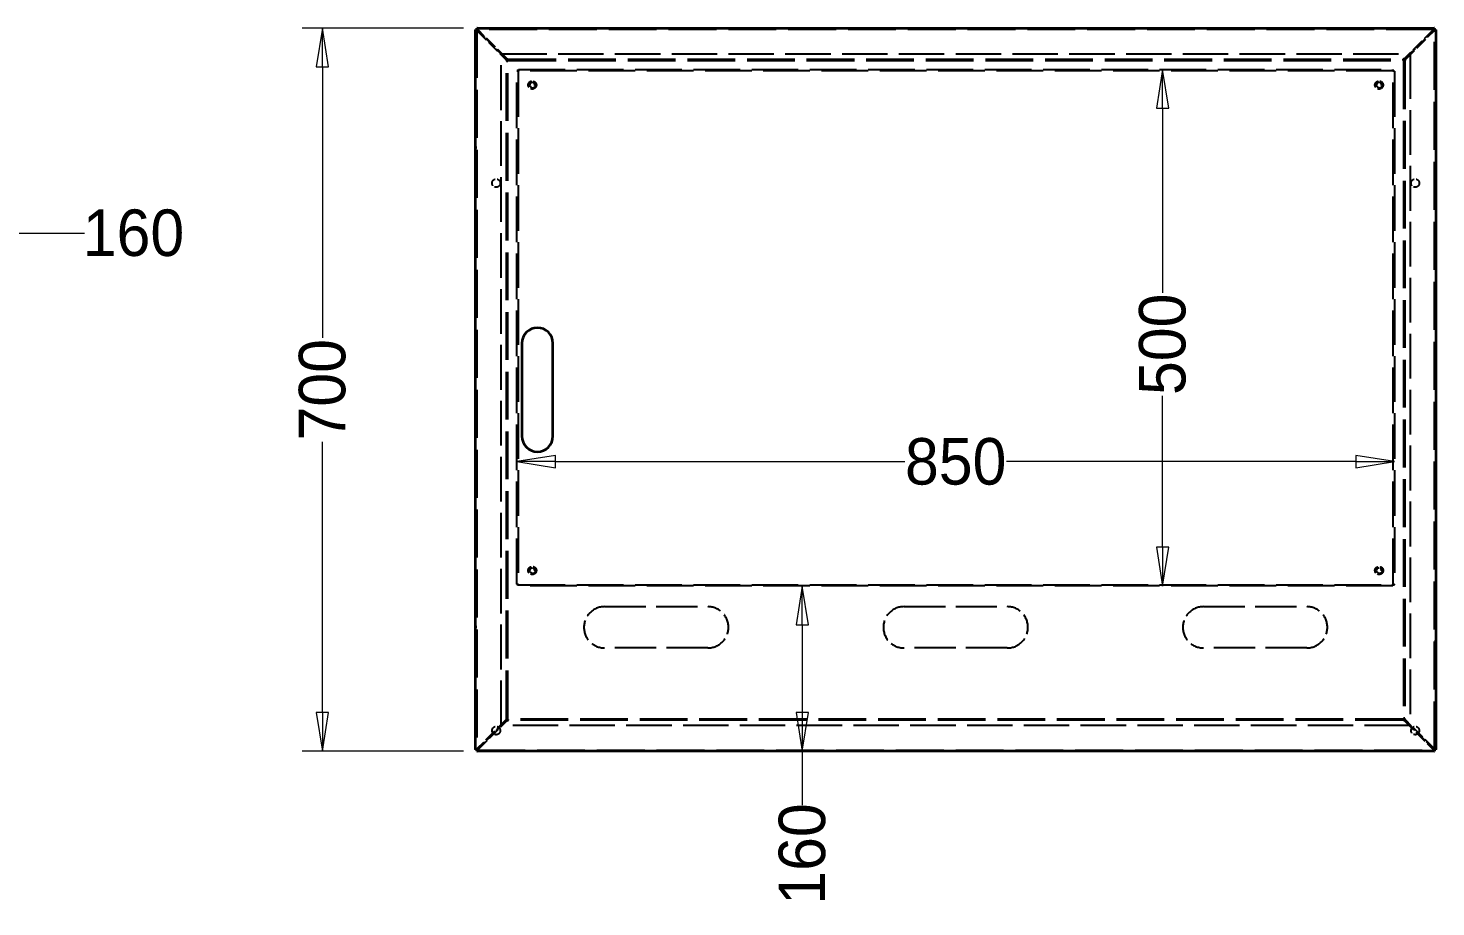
# Model space of a CAD drawing. Header units: millimetres. Extents: x 150 to 4305, y 150 to 3000.
# Drawn here: x 979 to 2342, y 776 to 1627 of the extents above; entities that cross this region are included whole.
import ezdxf

# ---------------------------------------------------------------- set-up
doc = ezdxf.new("R2010")
doc.units = ezdxf.units.MM
doc.header["$LTSCALE"] = 15
doc.linetypes.add('DASHED', pattern=[0.2067, 0.1654, -0.0413])
for name, color, linetype, lineweight in [('可見 (ISO)', 7, 'Continuous', 35), ('標註 (ISO)', 7, 'Continuous', 20), ('隱藏 (ISO)', 7, 'DASHED', 25)]:
    doc.layers.add(name, color=color, linetype=linetype, lineweight=lineweight)
doc.styles.add('註記文字 (JIS)', font='')
doc.styles.get('註記文字 (JIS)').set_extended_font_data('PMingLiU')
doc.dimstyles.new('預設 (JIS)', dxfattribs={"dimscale": 15, "dimtxt": 3, "dimasz": 2.5, "dimexe": 1.3, "dimexo": 0.9, "dimgap": 0.3, "dimtad": 0, "dimtoh": 1, "dimrnd": 1e-08, "dimdsep": 46, "dimtxsty": '註記文字 (JIS)', "dimblk": 'Filled-1', "dimcen": 0.09, "dimdle": 10, "dimclrd": 256, "dimclre": 256, "dimclrt": 256, "dimadec": 0, "dimazin": 2, "dimtfac": 0.933333, "dimtmove": 0, "dimatfit": 3, "dimfxl": 0, "dimtolj": 1, "dimlwd": -1, "dimlwe": -1, "dimarcsym": 0})

# ---------------------------------------------------------------- blocks, each defined once
blk = doc.blocks.new('Filled-1')
at = {"color": 0}
for p, q in [((0, 0), (-1, 0.16)), ((-1, 0.16), (-1, -0.16)), ((-1, 0), (0, 0)), ((-1, -0.16), (0, 0))]:
    blk.add_line(p, q, dxfattribs=at)
at = {"color": 0, "flags": 128}
blk.add_lwpolyline([(-1, -0.16), (0, 0)], dxfattribs=at)
at = {"color": 0}
blk.add_solid([(-1, -0.16), (0, 0), (-1, 0.16), (-1, -0.16)], dxfattribs=at)
blk = doc.blocks.new('*D24')
at = {"layer": 'Defpoints', "color": 0}
for p in [(1878.3, 1586.7), (1878.3, 1086.7), (2077.4, 1086.7)]:
    blk.add_point(p, dxfattribs=at)
at = {"layer": '標註 (ISO)'}
for p, q in [((2077.4, 1549.2), (2077.4, 1370.6)), ((2077.4, 1124.2), (2077.4, 1270.9))]:
    blk.add_line(p, q, dxfattribs=at)
at = {"layer": '標註 (ISO)', "xscale": 37.5, "yscale": 37.5, "zscale": 37.5}
for p, rotation in [((2077.4, 1586.7), 90), ((2077.4, 1086.7), 270)]:
    blk.add_blockref('Filled-1', p, dxfattribs=dict(at, rotation=rotation))
at = {"layer": '標註 (ISO)', "insert": (2077.4, 1320.7), "char_height": 45, "attachment_point": 5, "rotation": 90, "style": '註記文字 (JIS)'}
blk.add_mtext('\\A1;500', dxfattribs=at)
blk = doc.blocks.new('*D25')
at = {"layer": 'Defpoints', "color": 0}
for p in [(1452.1, 1207.1), (2302.1, 1207.1), (2302.1, 1088.4)]:
    blk.add_point(p, dxfattribs=at)
at = {"layer": '標註 (ISO)'}
for p, q in [((1489.6, 1207.1), (1828, 1207.1)), ((2264.6, 1207.1), (1926.2, 1207.1))]:
    blk.add_line(p, q, dxfattribs=at)
at = {"layer": '標註 (ISO)', "xscale": 37.5, "yscale": 37.5, "zscale": 37.5, "rotation": 180}
blk.add_blockref('Filled-1', (1452.1, 1207.1), dxfattribs=at)
at = {"layer": '標註 (ISO)', "xscale": 37.5, "yscale": 37.5, "zscale": 37.5}
blk.add_blockref('Filled-1', (2302.1, 1207.1), dxfattribs=at)
at = {"layer": '標註 (ISO)', "insert": (1877.1, 1207.1), "char_height": 45, "attachment_point": 5, "style": '註記文字 (JIS)'}
blk.add_mtext('\\A1;850', dxfattribs=at)
blk = doc.blocks.new('*D26')
at = {"layer": 'Defpoints', "color": 0}
for p in [(1728.5, 1086.7), (1728.5, 926.7), (1728.5, 926.7)]:
    blk.add_point(p, dxfattribs=at)
at = {"layer": '標註 (ISO)'}
for p, q in [((1728.5, 1049.2), (1728.5, 964.2)), ((1728.5, 926.7), (1728.5, 874.7))]:
    blk.add_line(p, q, dxfattribs=at)
at = {"layer": '標註 (ISO)', "xscale": 37.5, "yscale": 37.5, "zscale": 37.5}
for p, rotation in [((1728.5, 1086.7), 90), ((1728.5, 926.7), 270)]:
    blk.add_blockref('Filled-1', p, dxfattribs=dict(at, rotation=rotation))
at = {"layer": '標註 (ISO)', "insert": (1728.5, 827.3), "char_height": 45, "attachment_point": 5, "rotation": 90, "style": '註記文字 (JIS)'}
blk.add_mtext('\\A1;160', dxfattribs=at)
blk = doc.blocks.new('*D35')
at = {"layer": 'Defpoints', "color": 0}
for p in [(794.6, 1428.4), (634.6, 1369.2), (794.6, 1369.2)]:
    blk.add_point(p, dxfattribs=at)
at = {"layer": '標註 (ISO)'}
for p, q in [((634.6, 1382.7), (634.6, 1447.9)), ((794.6, 1382.7), (794.6, 1447.9)), ((672.1, 1428.4), (757.1, 1428.4)), ((794.6, 1428.4), (1033.5, 1428.4))]:
    blk.add_line(p, q, dxfattribs=at)
at = {"layer": '標註 (ISO)', "xscale": 37.5, "yscale": 37.5, "zscale": 37.5, "rotation": 180}
blk.add_blockref('Filled-1', (634.6, 1428.4), dxfattribs=at)
at = {"layer": '標註 (ISO)', "xscale": 37.5, "yscale": 37.5, "zscale": 37.5}
blk.add_blockref('Filled-1', (794.6, 1428.4), dxfattribs=at)
at = {"layer": '標註 (ISO)', "insert": (1080.9, 1428.4), "char_height": 45, "attachment_point": 5, "style": '註記文字 (JIS)'}
blk.add_mtext('\\A1;160', dxfattribs=at)
blk = doc.blocks.new('*D53')
at = {"layer": 'Defpoints', "color": 0}
for p in [(1413.8, 1626.7), (1263.8, 926.7), (1413.8, 926.7)]:
    blk.add_point(p, dxfattribs=at)
at = {"layer": '標註 (ISO)'}
for p, q in [((1400.3, 1626.7), (1244.3, 1626.7)), ((1263.8, 1589.2), (1263.8, 1327.1)), ((1263.8, 964.2), (1263.8, 1226.4)), ((1400.3, 926.7), (1244.3, 926.7))]:
    blk.add_line(p, q, dxfattribs=at)
at = {"layer": '標註 (ISO)', "xscale": 37.5, "yscale": 37.5, "zscale": 37.5}
for p, rotation in [((1263.8, 1626.7), 90), ((1263.8, 926.7), 270)]:
    blk.add_blockref('Filled-1', p, dxfattribs=dict(at, rotation=rotation))
at = {"layer": '標註 (ISO)', "insert": (1263.8, 1276.7), "char_height": 45, "attachment_point": 5, "rotation": 90, "style": '註記文字 (JIS)'}
blk.add_mtext('\\A1;700', dxfattribs=at)

msp = doc.modelspace()

# ---------------------------------------------------------------- linework, layer by layer
at = {"layer": '可見 (ISO)'}
for p, q in [((1412.07, 1625.479), (1412.07, 1625.05)), ((1413.27, 1625.479), (1412.07, 1625.479)), ((1412.07, 928.45), (1412.07, 1625.05)), ((1413.77, 1625.05), (1412.07, 1625.05)), ((1413.7, 1625.05), (1413.27, 1625.479)), ((1413.27, 1625.05), (1413.27, 1625.479)), ((1413.77, 1626.75), (1413.341, 1626.75)), ((1413.341, 1625.55), (1413.341, 1626.75)), ((1413.77, 1625.12), (1413.341, 1625.55)), ((1413.77, 1625.55), (1413.341, 1625.55)), ((1413.77, 1626.75), (2340.37, 1626.75)), ((1413.77, 1626.75), (1413.77, 1625.05)), ((2340.8, 1626.75), (2340.37, 1626.75)), ((2340.37, 1625.05), (2340.37, 1626.75)), ((2340.37, 1625.12), (2340.8, 1625.55)), ((2340.37, 1625.55), (2340.8, 1625.55)), ((2342.07, 1625.05), (2340.37, 1625.05)), ((2340.441, 1625.05), (2340.87, 1625.479)), ((2340.8, 1625.55), (2340.8, 1626.75)), ((2340.87, 1625.479), (2342.07, 1625.479)), ((2340.87, 1625.05), (2340.87, 1625.479)), ((2342.07, 1625.05), (2342.07, 1625.479)), ((2342.07, 1625.05), (2342.07, 928.45)), ((1457.07, 1321.75), (1457.07, 1231.75)), ((1487.07, 1231.75), (1487.07, 1321.75)), ((1412.07, 928.45), (1412.07, 928.02)), ((1412.07, 928.45), (1413.77, 928.45)), ((1413.27, 928.02), (1412.07, 928.02)), ((1413.7, 928.45), (1413.27, 928.02)), ((1413.27, 928.45), (1413.27, 928.02)), ((1413.77, 928.379), (1413.341, 927.95)), ((1413.77, 927.95), (1413.341, 927.95)), ((1413.341, 927.95), (1413.341, 926.75)), ((1413.77, 928.45), (1413.77, 926.75)), ((2340.37, 926.75), (2340.37, 928.45)), ((2340.37, 928.45), (2342.07, 928.45)), ((2340.37, 928.379), (2340.8, 927.95)), ((2340.37, 927.95), (2340.8, 927.95)), ((2340.441, 928.45), (2340.87, 928.02)), ((2340.8, 927.95), (2340.8, 926.75)), ((2340.87, 928.45), (2340.87, 928.02)), ((2340.87, 928.02), (2342.07, 928.02)), ((2342.07, 928.02), (2342.07, 928.45)), ((1413.341, 926.75), (1413.77, 926.75)), ((2340.37, 926.75), (1413.77, 926.75)), ((2340.37, 926.75), (2340.8, 926.75))]:
    msp.add_line(p, q, dxfattribs=at)
for centre, start, end in [((1472.07, 1321.75), 0, 180), ((1472.07, 1231.75), 180, 0)]:
    msp.add_arc(centre, 15, start, end, dxfattribs=at)
at = {"layer": '隱藏 (ISO)', "ltscale": 0.345557}
for p, q in [((1413.77, 1624.979), (1412.07, 1625.479)), ((2340.3, 1625.05), (2340.8, 1626.75)), ((1413.841, 928.45), (1413.341, 926.75)), ((2340.37, 928.52), (2342.07, 928.02))]:
    msp.add_line(p, q, dxfattribs=at)
at = {"layer": '隱藏 (ISO)', "ltscale": 18.722786}
for p, q in [((1413.27, 1625.05), (1413.27, 928.45)), ((2340.87, 928.45), (2340.87, 1625.05))]:
    msp.add_line(p, q, dxfattribs=at)
at = {"layer": '隱藏 (ISO)', "ltscale": 0.345529}
for p, q in [((1413.341, 1626.75), (1413.841, 1625.05)), ((2342.07, 1625.479), (2340.37, 1624.979)), ((1412.07, 928.02), (1413.77, 928.52)), ((2340.8, 926.75), (2340.3, 928.45))]:
    msp.add_line(p, q, dxfattribs=at)
at = {"layer": '隱藏 (ISO)', "ltscale": 0.012619}
for p, q in [((1413.77, 1624.979), (1413.7, 1625.05)), ((1413.841, 1625.05), (1413.77, 1625.12)), ((2340.3, 1625.05), (2340.37, 1625.12)), ((2340.37, 1624.979), (2340.441, 1625.05)), ((1413.77, 928.52), (1413.7, 928.45)), ((1413.841, 928.45), (1413.77, 928.379)), ((2340.3, 928.45), (2340.37, 928.379)), ((2340.37, 928.52), (2340.441, 928.45))]:
    msp.add_line(p, q, dxfattribs=at)
at = {"layer": '隱藏 (ISO)', "ltscale": 18.678438}
for p, q in [((2340.37, 1625.55), (1413.77, 1625.55)), ((1413.77, 927.95), (2340.37, 927.95))]:
    msp.add_line(p, q, dxfattribs=at)
at = {"layer": '隱藏 (ISO)', "ltscale": 4.184033}
for p, q in [((1413.77, 1624.979), (1437.07, 1601.679)), ((1413.841, 1625.05), (1437.141, 1601.75)), ((2340.3, 1625.05), (2317, 1601.75)), ((2340.37, 1624.979), (2317.07, 1601.679)), ((1413.77, 928.52), (1437.07, 951.82)), ((1413.841, 928.45), (1437.141, 951.75)), ((2340.3, 928.45), (2317, 951.75)), ((2340.37, 928.52), (2317.07, 951.82))]:
    msp.add_line(p, q, dxfattribs=at)
at = {"layer": '隱藏 (ISO)', "ltscale": 4.992127}
for p, q in [((1413.77, 1624.201), (1441.57, 1596.401)), ((1442.419, 1597.25), (1414.619, 1625.05)), ((2339.522, 1625.05), (2311.722, 1597.25)), ((2312.57, 1596.401), (2340.37, 1624.201)), ((1441.57, 957.098), (1413.77, 929.298)), ((1414.619, 928.45), (1442.419, 956.25)), ((2311.722, 956.25), (2339.522, 928.45)), ((2340.37, 929.298), (2312.57, 957.098))]:
    msp.add_line(p, q, dxfattribs=at)
at = {"layer": '隱藏 (ISO)', "ltscale": 17.466499}
for p, q in [((1437.07, 951.82), (1437.07, 1601.679)), ((2317.07, 1601.679), (2317.07, 951.82))]:
    msp.add_line(p, q, dxfattribs=at)
at = {"layer": '隱藏 (ISO)', "ltscale": 17.736223}
for p, q in [((1437.141, 1601.75), (2317, 1601.75)), ((2317, 951.75), (1437.141, 951.75))]:
    msp.add_line(p, q, dxfattribs=at)
at = {"layer": '隱藏 (ISO)', "ltscale": 18.618567}
for p, q in [((1444.119, 1596.75), (2310.022, 1596.75)), ((1444.119, 1595.55), (2310.022, 1595.55)), ((2310.022, 957.95), (1444.119, 957.95)), ((2310.022, 956.75), (1444.119, 956.75))]:
    msp.add_line(p, q, dxfattribs=at)
at = {"layer": '隱藏 (ISO)', "ltscale": 0.152276}
for p, q in [((1444.119, 1596.75), (1444.119, 1595.55)), ((2310.022, 1596.75), (2310.022, 1595.55)), ((1442.07, 1594.701), (1443.27, 1594.701)), ((1453.27, 1585.479), (1452.07, 1585.479)), ((1453.341, 1585.55), (1453.341, 1586.75)), ((2300.8, 1585.55), (2300.8, 1586.75)), ((2300.87, 1585.479), (2302.07, 1585.479)), ((2312.07, 1594.701), (2310.87, 1594.701)), ((1413.27, 1511.25), (1412.07, 1511.25)), ((1413.27, 1510.817), (1412.07, 1510.817)), ((1413.27, 1506.683), (1412.07, 1506.683)), ((1412.07, 1506.25), (1413.27, 1506.25)), ((1412.07, 1369.25), (1413.27, 1369.25)), ((1412.07, 1294.25), (1413.27, 1294.25)), ((1412.07, 1174.75), (1413.27, 1174.75)), ((2342.07, 1127.25), (2340.87, 1127.25)), ((2342.07, 1122.629), (2340.87, 1122.629)), ((2342.07, 1110.871), (2340.87, 1110.871)), ((2342.07, 1106.25), (2340.87, 1106.25)), ((1453.27, 1088.02), (1452.07, 1088.02)), ((1453.341, 1087.95), (1453.341, 1086.75)), ((2300.8, 1087.95), (2300.8, 1086.75)), ((2300.87, 1088.02), (2302.07, 1088.02)), ((2342.07, 1066.75), (2340.87, 1066.75)), ((2342.07, 1065.25), (2340.87, 1065.25)), ((2340.87, 1064.817), (2342.07, 1064.817)), ((1412.07, 1058.75), (1413.27, 1058.75)), ((2340.87, 1060.683), (2342.07, 1060.683)), ((2340.87, 1060.25), (2342.07, 1060.25)), ((1413.27, 1047.25), (1412.07, 1047.25)), ((1413.27, 1046.817), (1412.07, 1046.817)), ((1413.27, 1042.683), (1412.07, 1042.683)), ((1412.07, 1042.25), (1413.27, 1042.25)), ((2342.07, 1033.25), (2340.87, 1033.25)), ((2340.87, 1032.817), (2342.07, 1032.817)), ((2340.87, 1028.683), (2342.07, 1028.683)), ((2340.87, 1028.25), (2342.07, 1028.25)), ((2342.07, 1026.75), (2340.87, 1026.75)), ((1442.07, 958.798), (1443.27, 958.798)), ((1444.119, 956.75), (1444.119, 957.95)), ((2310.022, 956.75), (2310.022, 957.95)), ((2312.07, 958.798), (2310.87, 958.798))]:
    msp.add_line(p, q, dxfattribs=at)
at = {"layer": '隱藏 (ISO)', "ltscale": 18.645172}
for p, q in [((1442.07, 958.798), (1442.07, 1594.701)), ((1443.27, 958.798), (1443.27, 1594.701)), ((2310.87, 1594.701), (2310.87, 958.798)), ((2312.07, 1594.701), (2312.07, 958.798))]:
    msp.add_line(p, q, dxfattribs=at)
at = {"layer": '隱藏 (ISO)', "ltscale": 0.054411}
for p, q in [((1452.07, 1585.479), (1452.07, 1585.05)), ((1453.27, 1585.05), (1453.27, 1585.479)), ((1453.77, 1586.75), (1453.341, 1586.75)), ((1453.77, 1585.55), (1453.341, 1585.55)), ((2300.8, 1586.75), (2300.37, 1586.75)), ((2300.37, 1585.55), (2300.8, 1585.55)), ((2300.87, 1585.05), (2300.87, 1585.479)), ((2302.07, 1585.05), (2302.07, 1585.479)), ((1452.07, 1088.45), (1452.07, 1088.02)), ((1453.27, 1088.45), (1453.27, 1088.02)), ((1453.77, 1087.95), (1453.341, 1087.95)), ((1453.341, 1086.75), (1453.77, 1086.75)), ((2300.37, 1087.95), (2300.8, 1087.95)), ((2300.37, 1086.75), (2300.8, 1086.75)), ((2300.87, 1088.45), (2300.87, 1088.02)), ((2302.07, 1088.02), (2302.07, 1088.45))]:
    msp.add_line(p, q, dxfattribs=at)
at = {"layer": '隱藏 (ISO)', "ltscale": 17.796413}
for p, q in [((1452.07, 1088.45), (1452.07, 1585.05)), ((1453.27, 1585.05), (1453.27, 1088.45)), ((2300.87, 1088.45), (2300.87, 1585.05)), ((2302.07, 1585.05), (2302.07, 1088.45))]:
    msp.add_line(p, q, dxfattribs=at)
at = {"layer": '隱藏 (ISO)', "ltscale": 0.338981}
for p, q in [((1453.77, 1585.05), (1452.07, 1585.05)), ((1453.77, 1586.75), (1453.77, 1585.05)), ((2300.37, 1585.05), (2300.37, 1586.75)), ((2302.07, 1585.05), (2300.37, 1585.05)), ((1452.07, 1088.45), (1453.77, 1088.45)), ((1453.77, 1088.45), (1453.77, 1086.75)), ((2300.37, 1088.45), (2302.07, 1088.45)), ((2300.37, 1086.75), (2300.37, 1088.45))]:
    msp.add_line(p, q, dxfattribs=at)
at = {"layer": '隱藏 (ISO)', "ltscale": 18.203516}
for p, q in [((1453.77, 1586.75), (2300.37, 1586.75)), ((2300.37, 1585.55), (1453.77, 1585.55)), ((1453.77, 1087.95), (2300.37, 1087.95)), ((2300.37, 1086.75), (1453.77, 1086.75))]:
    msp.add_line(p, q, dxfattribs=at)
at = {"layer": '隱藏 (ISO)', "ltscale": 16.126431}
for p, q in [((1537.07, 1066.75), (1637.07, 1066.75)), ((1827.07, 1066.75), (1927.07, 1066.75)), ((2117.07, 1066.75), (2217.07, 1066.75)), ((1637.07, 1026.75), (1537.07, 1026.75)), ((1927.07, 1026.75), (1827.07, 1026.75)), ((2217.07, 1026.75), (2117.07, 1026.75))]:
    msp.add_line(p, q, dxfattribs=at)
at = {"layer": '隱藏 (ISO)', "ltscale": 3.19125}
for centre in [(1467.07, 1571.75), (2287.07, 1571.75), (1432.07, 1476.75), (2322.07, 1476.75), (1467.07, 1101.75), (2287.07, 1101.75), (1432.07, 946.75), (2322.07, 946.75)]:
    msp.add_circle(centre, 4, dxfattribs=at)
at = {"layer": '隱藏 (ISO)', "ltscale": 2.393412}
for centre in [(1467.07, 1571.75), (2287.07, 1571.75), (1467.07, 1101.75), (2287.07, 1101.75)]:
    msp.add_circle(centre, 3, dxfattribs=at)
at = {"layer": '隱藏 (ISO)', "ltscale": 1.436606}
for centre in [(1467.07, 1571.75), (2287.07, 1571.75), (1467.07, 1101.75), (2287.07, 1101.75)]:
    msp.add_arc(centre, 2.401, 350, 260, dxfattribs=at)
at = {"layer": '隱藏 (ISO)', "ltscale": 7.978274}
for centre, start, end in [((1537.07, 1046.75), 90, 270), ((1637.07, 1046.75), 270, 90), ((1827.07, 1046.75), 90, 270), ((1927.07, 1046.75), 270, 90), ((2117.07, 1046.75), 90, 270), ((2217.07, 1046.75), 270, 90)]:
    msp.add_arc(centre, 20, start, end, dxfattribs=at)
at = {"layer": '隱藏 (ISO)', "ltscale": 0.375208}
for points in [[(1412.07, 1625.479), (1412.07, 1625.158), (1412.507, 1624.838), (1413.127, 1624.517), (1413.331, 1624.412), (1413.55, 1624.306), (1413.77, 1624.201)], [(1414.619, 1625.05), (1414.298, 1625.72), (1413.977, 1626.37), (1413.657, 1626.623), (1413.551, 1626.707), (1413.446, 1626.75), (1413.341, 1626.75)], [(2340.8, 1626.75), (2340.479, 1626.75), (2340.158, 1626.313), (2339.837, 1625.693), (2339.732, 1625.489), (2339.627, 1625.27), (2339.522, 1625.05)], [(2340.37, 1624.201), (2341.041, 1624.522), (2341.69, 1624.843), (2341.944, 1625.163), (2342.027, 1625.269), (2342.07, 1625.374), (2342.07, 1625.479)], [(1413.77, 929.298), (1413.1, 928.978), (1412.45, 928.657), (1412.197, 928.336), (1412.113, 928.231), (1412.07, 928.126), (1412.07, 928.02)], [(1413.341, 926.75), (1413.662, 926.75), (1413.982, 927.186), (1414.303, 927.807), (1414.408, 928.01), (1414.514, 928.23), (1414.619, 928.45)], [(2339.522, 928.45), (2339.842, 927.779), (2340.163, 927.13), (2340.484, 926.876), (2340.589, 926.793), (2340.694, 926.75), (2340.8, 926.75)], [(2342.07, 928.02), (2342.07, 928.341), (2341.634, 928.662), (2341.013, 928.983), (2340.81, 929.088), (2340.59, 929.193), (2340.37, 929.298)]]:
    msp.add_open_spline(points, degree=3, knots=[0, 0, 0, 0, 1.18290991, 1.18290991, 1.18290991, 1.57079633, 1.57079633, 1.57079633, 1.57079633], dxfattribs=at)
at = {"layer": '隱藏 (ISO)', "ltscale": 0.189956}
for points in [[(1413.27, 1625.479), (1413.27, 1625.053), (1413.508, 1624.627), (1413.77, 1624.201)], [(1413.341, 1625.55), (1413.767, 1625.55), (1414.193, 1625.312), (1414.619, 1625.05)], [(2340.8, 1625.55), (2340.374, 1625.55), (2339.948, 1625.312), (2339.522, 1625.05)], [(2340.87, 1625.479), (2340.87, 1625.053), (2340.632, 1624.627), (2340.37, 1624.201)], [(1413.27, 928.02), (1413.27, 928.446), (1413.508, 928.872), (1413.77, 929.298)], [(1413.341, 927.95), (1413.767, 927.95), (1414.193, 928.188), (1414.619, 928.45)], [(2340.8, 927.95), (2340.374, 927.95), (2339.948, 928.188), (2339.522, 928.45)], [(2340.87, 928.02), (2340.87, 928.446), (2340.632, 928.872), (2340.37, 929.298)]]:
    msp.add_open_spline(points, degree=3, dxfattribs=at)
at = {"layer": '隱藏 (ISO)', "ltscale": 0.401306}
for points in [[(1443.27, 1594.701), (1443.27, 1595.128), (1442.834, 1595.555), (1442.213, 1595.981), (1442.01, 1596.121), (1441.79, 1596.261), (1441.57, 1596.401)], [(1442.419, 1597.25), (1442.846, 1596.579), (1443.272, 1595.93), (1443.699, 1595.676), (1443.839, 1595.593), (1443.979, 1595.55), (1444.119, 1595.55)], [(2310.022, 1595.55), (2310.448, 1595.55), (2310.875, 1595.986), (2311.302, 1596.607), (2311.442, 1596.81), (2311.582, 1597.03), (2311.722, 1597.25)], [(2312.57, 1596.401), (2311.9, 1595.974), (2311.25, 1595.548), (2310.997, 1595.121), (2310.913, 1594.981), (2310.87, 1594.841), (2310.87, 1594.701)], [(1441.57, 957.098), (1442.241, 957.525), (1442.89, 957.952), (1443.144, 958.378), (1443.227, 958.518), (1443.27, 958.658), (1443.27, 958.798)], [(1444.119, 957.95), (1443.692, 957.95), (1443.265, 957.513), (1442.839, 956.893), (1442.699, 956.689), (1442.559, 956.47), (1442.419, 956.25)], [(2311.722, 956.25), (2311.295, 956.92), (2310.868, 957.57), (2310.442, 957.823), (2310.302, 957.907), (2310.162, 957.95), (2310.022, 957.95)], [(2310.87, 958.798), (2310.87, 958.372), (2311.307, 957.945), (2311.927, 957.518), (2312.131, 957.378), (2312.35, 957.238), (2312.57, 957.098)]]:
    msp.add_open_spline(points, degree=3, knots=[0, 0, 0, 0, 1.18290991, 1.18290991, 1.18290991, 1.57079633, 1.57079633, 1.57079633, 1.57079633], dxfattribs=at)
at = {"layer": '隱藏 (ISO)', "ltscale": 0.23737}
for points in [[(1441.57, 1596.401), (1441.832, 1595.835), (1442.07, 1595.268), (1442.07, 1594.701)], [(1442.419, 1597.25), (1442.985, 1596.988), (1443.552, 1596.75), (1444.119, 1596.75)], [(2311.722, 1597.25), (2311.155, 1596.988), (2310.588, 1596.75), (2310.022, 1596.75)], [(2312.57, 1596.401), (2312.308, 1595.835), (2312.07, 1595.268), (2312.07, 1594.701)], [(1441.57, 957.098), (1441.832, 957.665), (1442.07, 958.232), (1442.07, 958.798)], [(1442.419, 956.25), (1442.985, 956.512), (1443.552, 956.75), (1444.119, 956.75)], [(2311.722, 956.25), (2311.155, 956.512), (2310.588, 956.75), (2310.022, 956.75)], [(2312.57, 957.098), (2312.308, 957.665), (2312.07, 958.232), (2312.07, 958.798)]]:
    msp.add_open_spline(points, degree=3, dxfattribs=at)

# ---------------------------------------------------------------- dimensions: what is measured, and where the dimension line sits
at = {"layer": '標註 (ISO)'}
for base, p1, p2, angle, override, picture, middle in [((1263.77, 926.75), (1413.77, 1626.75), (1413.77, 926.75), 270, {"dimgap": 0.3, "dimtoh": 0, "dimdec": 2, "dimtol": 0, "dimlim": 0, "dimtp": 0, "dimtm": 0, "dimtdec": 2, "dimtofl": 0, "dimatfit": 1}, '*D53', (1263.77, 1276.75)), ((2077.395, 1086.75), (1878.346, 1586.75), (1878.346, 1086.75), 270, {"dimgap": 0.3, "dimtoh": 0, "dimdec": 2, "dimse1": 1, "dimse2": 1, "dimtol": 0, "dimlim": 0, "dimtp": 0, "dimtm": 0, "dimtdec": 2, "dimtofl": 0, "dimatfit": 1}, '*D24', (2077.395, 1320.716)), ((794.583, 1428.351), (634.583, 1369.25), (794.583, 1369.25), 180, {"dimgap": 0.3, "dimtoh": 0, "dimdec": 2, "dimtol": 0, "dimlim": 0, "dimtp": 0, "dimtm": 0, "dimtdec": 2, "dimtofl": 0, "dimatfit": 2}, '*D35', (1080.944, 1428.351)), ((2302.07, 1207.116), (1452.07, 1207.116), (2302.07, 1088.45), 180, {"dimgap": 0.3, "dimtoh": 0, "dimdec": 2, "dimse1": 1, "dimse2": 1, "dimtol": 0, "dimlim": 0, "dimtp": 0, "dimtm": 0, "dimtdec": 2, "dimtofl": 0, "dimatfit": 1}, '*D25', (1877.07, 1207.116)), ((1728.515, 926.75), (1728.515, 1086.75), (1728.515, 926.75), 90, {"dimgap": 0.3, "dimtoh": 0, "dimdec": 2, "dimse1": 1, "dimse2": 1, "dimtol": 0, "dimlim": 0, "dimtp": 0, "dimtm": 0, "dimtdec": 2, "dimtofl": 0, "dimatfit": 2}, '*D26', (1728.515, 827.263))]:
    dim = msp.add_linear_dim(base=base, p1=p1, p2=p2, angle=angle, dimstyle='預設 (JIS)', override=override, dxfattribs=at)
    dim.commit()
    dim.dimension.update_dxf_attribs({"geometry": picture, "text_midpoint": middle, "dimtype": 160})

doc.saveas('drawing.dxf')
